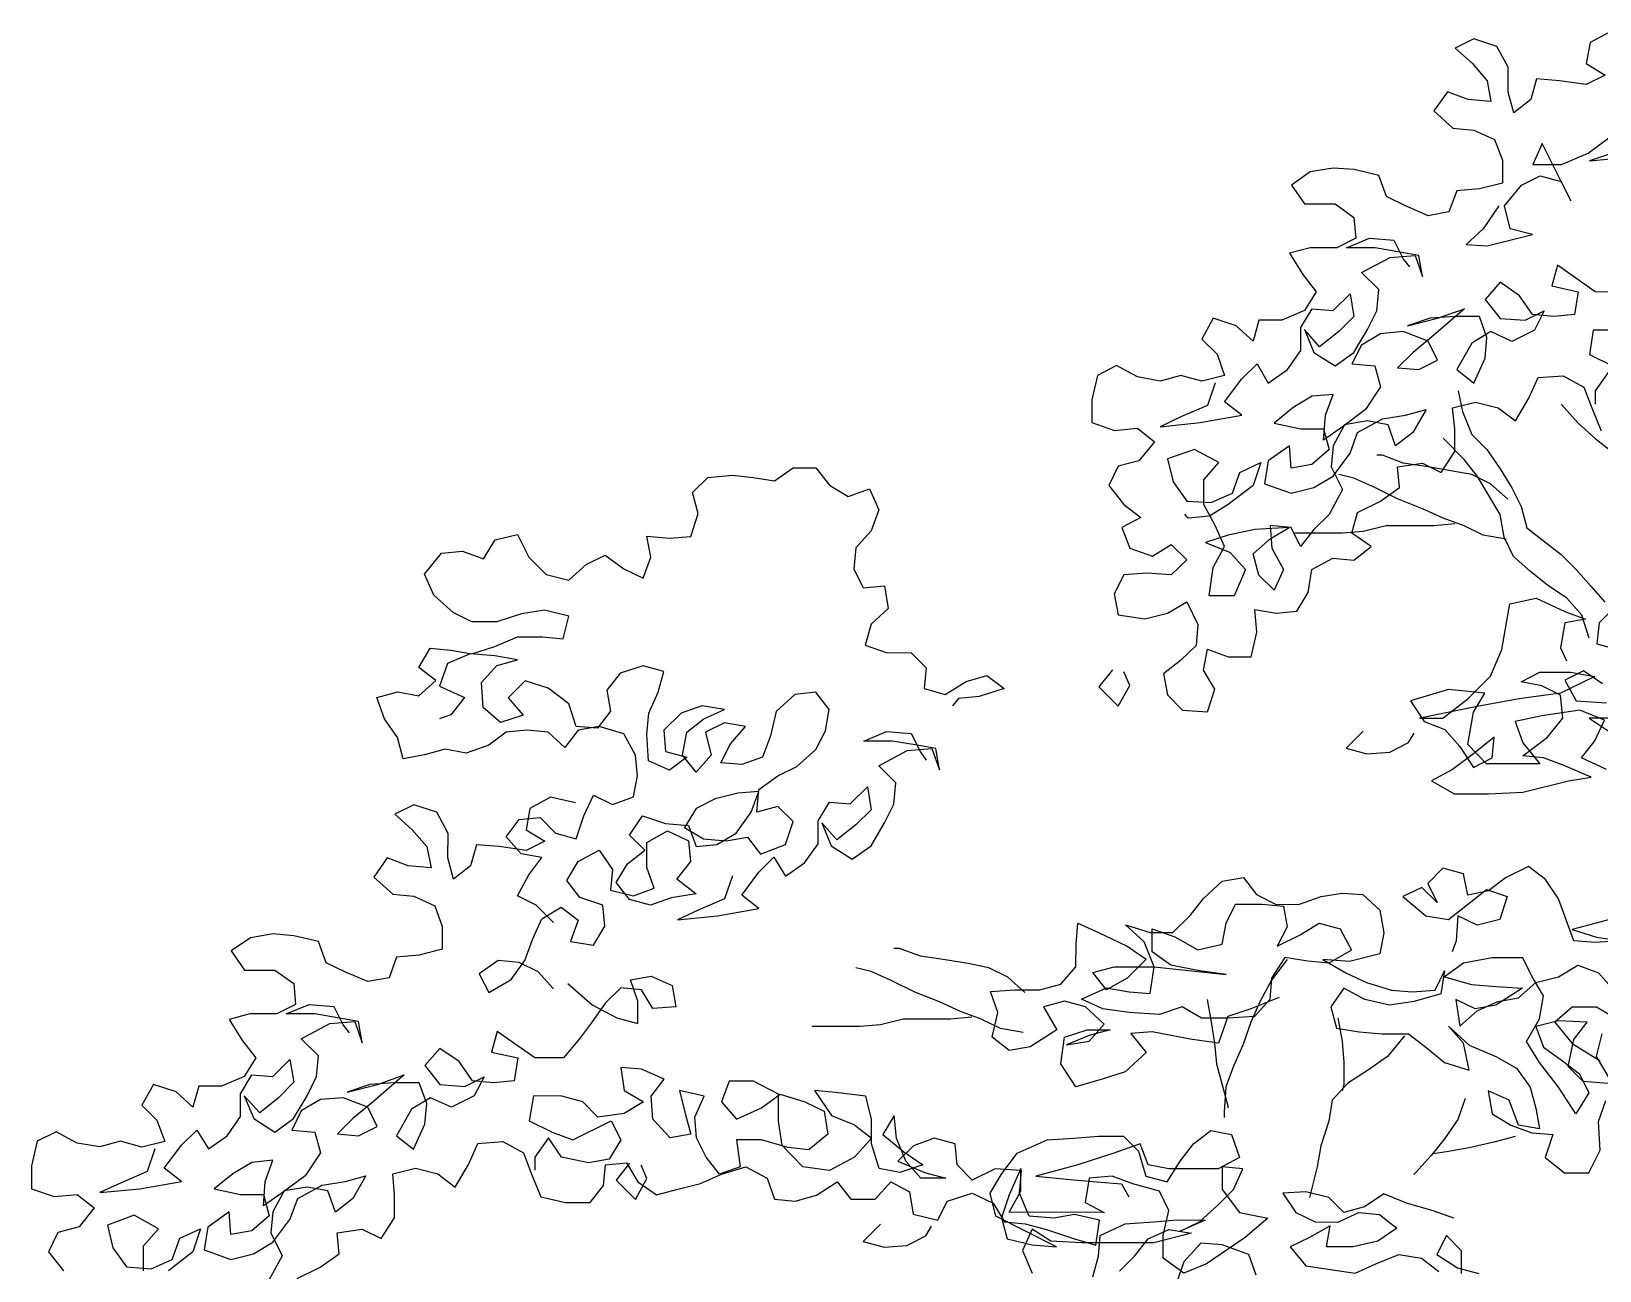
# Model space of a CAD drawing. Header units: millimetres. Extents: x 280.66 to 284.58, y 136.68 to 141.9.
# Drawn here: x 280.767 to 282.332, y 140.669 to 141.905 of the extents above; entities that cross this region are included whole.
import ezdxf

# ---------------------------------------------------------------- set-up
doc = ezdxf.new("R2010")
doc.units = ezdxf.units.MM

msp = doc.modelspace()

# ---------------------------------------------------------------- linework, layer by layer
at = {"linetype": 'Continuous'}
for points in [[(282.3429, 141.9046), (282.3221, 141.8936), (282.3181, 141.8724), (282.3372, 141.861), (282.3181, 141.8517), (282.2916, 141.8553), (282.2688, 141.8574), (282.2631, 141.8366), (282.2461, 141.8232), (282.2404, 141.844), (282.2404, 141.8688), (282.229, 141.8895), (282.2062, 141.8972), (282.1875, 141.8879), (282.2046, 141.8728), (282.2196, 141.8553), (282.2233, 141.8346), (282.2005, 141.8366), (282.1798, 141.8444), (282.1663, 141.8252), (282.1854, 141.8082), (282.2062, 141.8061), (282.2269, 141.7968), (282.2347, 141.776), (282.2347, 141.7532), (282.2119, 141.7475), (282.1891, 141.7455), (282.1814, 141.7248), (282.1606, 141.7207), (282.1379, 141.7305), (282.1191, 141.7398), (282.1114, 141.761), (282.087, 141.7667), (282.0658, 141.7683), (282.0431, 141.7646), (282.0244, 141.7512), (282.0374, 141.7325), (282.0679, 141.7325), (282.0866, 141.7191), (282.0886, 141.6983), (282.0695, 141.6886), (282.0431, 141.6886), (282.0223, 141.6833), (282.0357, 141.6621), (282.0488, 141.645), (282.0374, 141.6263), (282.0146, 141.6166), (281.9918, 141.6166), (281.9861, 141.5958), (281.969, 141.6109), (281.9462, 141.6186), (281.9349, 141.5978), (281.9503, 141.5828), (281.9576, 141.5616), (281.9349, 141.5559), (281.9141, 141.5616), (281.8934, 141.5559), (281.8706, 141.56), (281.8498, 141.5714), (281.8307, 141.5616), (281.825, 141.5372), (281.825, 141.5145), (281.8478, 141.5067), (281.8706, 141.5088), (281.8877, 141.4953), (281.8722, 141.4762), (281.8515, 141.4709), (281.8421, 141.4518), (281.8572, 141.4327), (281.8742, 141.4197), (281.8551, 141.4099), (281.8629, 141.3892), (281.8856, 141.3814), (281.9043, 141.3928), (281.9198, 141.3778), (281.9043, 141.3627), (281.8799, 141.3643), (281.8572, 141.3627), (281.8474, 141.3436), (281.8515, 141.3229), (281.8779, 141.3188), (281.9007, 141.3245), (281.9198, 141.3359), (281.9308, 141.3131), (281.9292, 141.2923), (281.9137, 141.2773), (281.8966, 141.2639), (281.9007, 141.2431), (281.9157, 141.2277), (281.9406, 141.226), (281.9479, 141.2488), (281.9365, 141.2675), (281.9406, 141.2887), (281.9613, 141.281), (281.9841, 141.281), (281.9898, 141.3054), (281.9877, 141.3281), (282.0089, 141.3245), (282.0296, 141.3265), (282.041, 141.3452), (282.0447, 141.368), (282.0654, 141.3794), (282.0866, 141.3774), (282.1037, 141.3908), (282.0846, 141.4042), (282.0903, 141.425), (282.113, 141.4363), (282.1322, 141.4498), (282.1301, 141.4705), (282.1549, 141.4742), (282.1736, 141.4648), (282.1871, 141.4856), (282.1871, 141.5084), (282.185, 141.5291), (282.2078, 141.5348), (282.2306, 141.5291), (282.2477, 141.5161), (282.2611, 141.5389), (282.2705, 141.5596), (282.2953, 141.5612), (282.316, 141.5498), (282.3238, 141.5291), (282.3331, 141.5063)], [(282.231, 141.7305), (282.2155, 141.7077), (282.1985, 141.6922), (282.2196, 141.6906), (282.2648, 141.702), (282.2424, 141.7077), (282.2367, 141.7305), (282.2538, 141.7512), (282.2725, 141.7606), (282.2932, 141.7549), (282.303, 141.7357), (282.2745, 141.7927), (282.2652, 141.772), (282.2937, 141.772), (282.3201, 141.7833), (282.3408, 141.7984)], [(282.3445, 141.7833), (282.3217, 141.7756), (282.3429, 141.7776)], [(281.9483, 141.5543), (281.9406, 141.5315), (281.9141, 141.5201), (281.8934, 141.5104), (281.9332, 141.5145), (281.9747, 141.5218), (281.9576, 141.5352), (281.9747, 141.558), (281.9902, 141.573), (282.0012, 141.5539), (282.0203, 141.5673), (282.0337, 141.5865), (282.0337, 141.6092), (282.0451, 141.6279), (282.0658, 141.6263), (282.0829, 141.643), (282.0866, 141.6202), (282.0715, 141.6052), (282.0524, 141.5901), (282.0374, 141.6072), (282.0467, 141.5844), (282.0679, 141.571), (282.0866, 141.5844), (282.1, 141.6072), (282.1094, 141.6259), (282.1114, 141.6471), (282.0943, 141.6642), (282.1228, 141.6792), (282.1476, 141.6812), (282.1549, 141.6601), (282.1513, 141.6812), (282.1305, 141.6849), (282.1077, 141.6886), (282.0793, 141.6886), (282.1021, 141.6983), (282.1265, 141.6963), (282.1362, 141.6772), (282.1419, 141.6698)], [(282.3559, 141.6446), (282.3274, 141.645), (282.2896, 141.6715), (282.2839, 141.6507), (282.3103, 141.645), (282.3067, 141.6223), (282.2859, 141.6202), (282.2648, 141.6223), (282.2518, 141.641), (282.2326, 141.6544), (282.2176, 141.6373), (282.2326, 141.6182), (282.2575, 141.6166), (282.2762, 141.6259), (282.2668, 141.6068), (282.244, 141.5954), (282.2233, 141.6052), (282.2042, 141.5938), (282.1891, 141.5673), (282.2062, 141.5539), (282.2176, 141.5787), (282.2192, 141.5995), (282.2119, 141.6202), (282.1871, 141.6202), (282.1627, 141.6186), (282.1399, 141.6109), (282.17, 141.6186), (282.1968, 141.6279), (282.1663, 141.6015), (282.1456, 141.5844), (282.1301, 141.569), (282.1513, 141.5673), (282.17, 141.5767), (282.1606, 141.5958), (282.1358, 141.6052), (282.113, 141.6031), (282.0943, 141.5917), (282.0846, 141.573), (282.1073, 141.571), (282.113, 141.5503), (282.098, 141.5275), (282.0752, 141.5104), (282.0561, 141.497), (282.0581, 141.5218), (282.0658, 141.5425), (282.0451, 141.5409), (282.026, 141.5295), (282.0069, 141.514), (282.0337, 141.5084), (282.0561, 141.5084), (282.0618, 141.4876), (282.0447, 141.4726), (282.0239, 141.4689), (282.0223, 141.4913), (282.0012, 141.4762), (281.9975, 141.4534), (282.0239, 141.4441), (282.0467, 141.4498), (282.0658, 141.4612), (282.0829, 141.4839), (282.0903, 141.5047), (282.1151, 141.5181), (282.1379, 141.5218), (282.1586, 141.5275), (282.1452, 141.5047), (282.1281, 141.4913), (282.1208, 141.5124), (282.1, 141.5161), (282.0772, 141.5124), (282.0658, 141.4913), (282.0638, 141.4705), (282.0752, 141.4477), (282.0618, 141.4229), (282.0467, 141.4079), (282.0333, 141.3908), (282.0239, 141.4099), (282.0032, 141.4119), (282.0048, 141.3892), (282.0162, 141.368), (282.0069, 141.3473), (281.9918, 141.3623), (281.9861, 141.3835), (282.0032, 141.3985), (282.0219, 141.4099), (281.9877, 141.4079), (281.9613, 141.4022), (281.9385, 141.3949), (281.9633, 141.3851), (281.9784, 141.368), (281.967, 141.3416), (281.9422, 141.3416), (281.9462, 141.37), (281.9576, 141.3908), (281.9483, 141.4119), (281.9369, 141.4327), (281.9369, 141.4575), (281.9519, 141.4746), (281.9275, 141.4876), (281.9007, 141.4782), (281.9064, 141.4555), (281.9198, 141.4363), (281.9442, 141.4347), (281.9654, 141.4441), (281.9727, 141.4648), (281.9938, 141.4746), (281.9861, 141.4518), (281.9613, 141.4327), (281.9426, 141.4213), (281.9214, 141.4193), (281.9178, 141.4233)], [(282.3539, 141.6068), (282.3254, 141.6068), (282.3217, 141.5824), (282.3445, 141.571)], [(282.3408, 141.5653), (282.3274, 141.5462), (282.3274, 141.5328)], [(282.1907, 141.5462), (282.1948, 141.5254), (282.2042, 141.5027), (282.2192, 141.4876), (282.2326, 141.4685), (282.244, 141.4494), (282.2534, 141.4307), (282.2591, 141.4095), (282.2932, 141.3831), (282.3083, 141.368), (282.3234, 141.3509), (282.3368, 141.3355)], [(282.2932, 141.5328), (282.3103, 141.514), (282.3274, 141.4986), (282.3616, 141.4721), (282.373, 141.4514), (282.384, 141.4095), (282.3937, 141.3904), (282.388, 141.4132), (282.384, 141.4343), (282.3803, 141.4571), (282.3823, 141.4778), (282.386, 141.5027), (282.3958, 141.5405)], [(282.3213, 141.2997), (282.314, 141.3224), (282.2989, 141.3395), (282.2798, 141.3525), (282.2627, 141.366), (282.2457, 141.381), (282.2363, 141.4001), (282.2326, 141.4229), (282.2099, 141.4608), (282.1964, 141.4778), (282.1757, 141.499)], [(282.24, 141.438), (282.2229, 141.4534), (282.2042, 141.4628), (282.1834, 141.4665), (282.1606, 141.4705), (282.1358, 141.4742), (282.1151, 141.4819), (282.1094, 141.4819)], [(281.288, 141.0161), (281.271, 141.0332), (281.2522, 141.0426), (281.2636, 141.0637), (281.2766, 141.0808), (281.2559, 141.0845), (281.2408, 141.1016), (281.2539, 141.1186), (281.275, 141.1207), (281.2901, 141.1052), (281.3108, 141.0995), (281.3185, 141.1223), (281.3279, 141.143), (281.347, 141.1337), (281.3678, 141.1414), (281.3718, 141.1622), (281.3698, 141.1829), (281.3584, 141.2041), (281.3336, 141.2114), (281.3129, 141.2077), (281.2994, 141.1906), (281.2828, 141.2057), (281.2616, 141.2077), (281.2408, 141.2057), (281.2238, 141.1927), (281.201, 141.1849), (281.1802, 141.189), (281.1595, 141.1833), (281.1383, 141.1793), (281.1326, 141.2004), (281.1196, 141.2191), (281.1119, 141.2403), (281.133, 141.246), (281.1538, 141.2419), (281.1709, 141.2574), (281.1538, 141.2704), (281.1652, 141.2895), (281.1859, 141.2875), (281.2067, 141.2838), (281.2295, 141.2911), (281.2522, 141.3009), (281.2771, 141.3009), (281.2978, 141.2989), (281.3035, 141.3216), (281.2791, 141.3273), (281.2563, 141.3237), (281.2315, 141.3159), (281.2067, 141.3159), (281.188, 141.3253), (281.1688, 141.3424), (281.1595, 141.3635), (281.1766, 141.3843), (281.1973, 141.3863), (281.2185, 141.3786), (281.2299, 141.3977), (281.2522, 141.403), (281.2636, 141.3802), (281.2807, 141.3631), (281.3035, 141.3574), (281.3206, 141.3729), (281.3397, 141.3822), (281.3584, 141.3688), (281.3775, 141.3595), (281.3853, 141.3802), (281.3812, 141.4014), (281.404, 141.3993), (281.4251, 141.401), (281.4325, 141.4237), (281.4268, 141.4449), (281.4422, 141.4599), (281.4666, 141.462), (281.4874, 141.4599), (281.5085, 141.4563), (281.5272, 141.4693), (281.55, 141.4693), (281.5634, 141.4522), (281.5822, 141.4408), (281.6033, 141.4486), (281.6127, 141.4274), (281.6049, 141.4067), (281.5899, 141.3896), (281.5879, 141.3688), (281.5972, 141.3497), (281.6184, 141.3517), (281.622, 141.329), (281.6049, 141.3135), (281.5992, 141.2927), (281.62, 141.2854), (281.6448, 141.285), (281.6599, 141.27), (281.6578, 141.2492), (281.679, 141.2435), (281.6997, 141.2565), (281.7205, 141.2622), (281.7376, 141.2492), (281.7127, 141.2415), (281.692, 141.2395), (281.6863, 141.2321)], [(282.2383, 141.3981), (282.2155, 141.4022), (282.1964, 141.4115), (282.1757, 141.4193), (282.1549, 141.4286), (282.1301, 141.4384), (282.1073, 141.4498), (282.0866, 141.4591), (282.0715, 141.4628)], [(282.1871, 141.4136), (282.1663, 141.4115), (282.1187, 141.4115), (282.0959, 141.4058), (282.0752, 141.4042), (282.0276, 141.4042)], [(282.3384, 141.1687), (282.3136, 141.1801), (282.327, 141.1972), (282.3364, 141.2179), (282.312, 141.2277), (282.2741, 141.222), (282.2473, 141.2163), (282.255, 141.1951), (282.2721, 141.1744), (282.2188, 141.1744), (282.2001, 141.1935), (282.2058, 141.2256), (282.2172, 141.2447), (282.181, 141.2484), (282.1431, 141.237), (282.1566, 141.2163), (282.1773, 141.2085), (282.1924, 141.1915), (282.2058, 141.1707), (282.2245, 141.1801), (282.2265, 141.2008), (282.2058, 141.1841), (282.185, 141.1687), (282.1639, 141.1573), (282.1867, 141.1443), (282.2208, 141.1443), (282.255, 141.1459), (282.3006, 141.1573), (282.3234, 141.1609), (282.2969, 141.1723), (282.2758, 141.1801), (282.255, 141.1821), (282.2798, 141.2008), (282.2949, 141.2199), (282.2928, 141.2427), (282.2741, 141.2521), (282.2534, 141.2561), (282.2721, 141.2655), (282.3026, 141.2655), (282.327, 141.2614), (282.2928, 141.2447), (282.2513, 141.2391), (282.2094, 141.2313), (282.1736, 141.224), (282.1525, 141.2199), (282.1753, 141.2199), (282.2001, 141.2391), (282.2229, 141.2618), (282.2343, 141.2883), (282.242, 141.3338), (282.2684, 141.3395), (282.2969, 141.3261), (282.3177, 141.3184), (282.2969, 141.3147), (282.2928, 141.2899), (282.2985, 141.2769)], [(282.3482, 141.3318), (282.3311, 141.3147), (282.329, 141.294), (282.3498, 141.2883)], [(281.288, 140.9498), (281.273, 140.9669), (281.2539, 140.9763), (281.2331, 140.9783), (281.214, 140.9649), (281.2238, 140.9462), (281.2461, 140.9592), (281.2596, 140.9783), (281.2673, 140.999), (281.2766, 141.0198), (281.2958, 141.0312), (281.3129, 141.0182), (281.3051, 140.997), (281.3279, 140.9933), (281.3393, 141.0125), (281.3373, 141.0332), (281.3145, 141.0409), (281.3015, 141.058), (281.3129, 141.0767), (281.3336, 141.0881), (281.347, 141.069), (281.345, 141.0483), (281.3678, 141.0426), (281.3885, 141.0503), (281.3812, 141.071), (281.3812, 141.0959), (281.4019, 141.1073), (281.4227, 141.0975), (281.4247, 141.0767), (281.4113, 141.0597), (281.4304, 141.0446), (281.4056, 141.0405), (281.3849, 141.0332), (281.3641, 141.0389), (281.3507, 141.056), (281.3621, 141.0747), (281.3792, 141.0881), (281.3641, 141.1032), (281.3771, 141.1223), (281.3999, 141.1146), (281.4227, 141.1129), (281.4304, 141.0918), (281.4512, 141.0938), (281.4703, 141.1052), (281.4853, 141.126), (281.4931, 141.1467), (281.4719, 141.1451), (281.4495, 141.1394), (281.4304, 141.1296), (281.419, 141.1109), (281.4377, 141.0995), (281.4605, 141.0975), (281.4817, 141.1011), (281.4947, 141.0841), (281.5195, 141.0938), (281.5272, 141.1166), (281.5118, 141.1317), (281.491, 141.126), (281.4931, 141.1487), (281.5118, 141.1622), (281.5309, 141.1715), (281.55, 141.1886), (281.5594, 141.2073), (281.563, 141.2285), (281.55, 141.2456), (281.5289, 141.2435), (281.5102, 141.2264), (281.5045, 141.202), (281.4967, 141.1809), (281.476, 141.1736), (281.4552, 141.1752), (281.4646, 141.1943), (281.4796, 141.2114), (281.4589, 141.2151), (281.4398, 141.2057), (281.4455, 141.1829), (281.4304, 141.1658), (281.417, 141.1829), (281.4211, 141.2057), (281.4381, 141.2191), (281.4589, 141.2285), (281.4361, 141.2321), (281.4154, 141.2248), (281.3983, 141.2077), (281.3999, 141.1866), (281.4211, 141.1809), (281.404, 141.1679), (281.3828, 141.1772), (281.3812, 141.2037), (281.3832, 141.2248), (281.3926, 141.2456), (281.3983, 141.2663), (281.3775, 141.272), (281.3548, 141.2647), (281.3413, 141.2476), (281.345, 141.2268), (281.332, 141.2098), (281.3108, 141.2114), (281.3035, 141.2342), (281.2828, 141.2496), (281.26, 141.257), (281.2429, 141.2399), (281.2579, 141.2228), (281.2352, 141.2155), (281.2181, 141.2305), (281.2164, 141.2553), (281.2315, 141.2724), (281.2522, 141.2781), (281.2295, 141.2818), (281.2051, 141.2838), (281.1823, 141.2744), (281.1745, 141.2517), (281.1994, 141.2403), (281.1859, 141.2232), (281.1745, 141.2191)], [(281.8458, 141.2679), (281.8323, 141.2509), (281.8515, 141.2317), (281.8629, 141.2525), (281.8572, 141.2659)], [(282.3347, 141.2541), (282.3156, 141.2671), (282.2969, 141.2578), (282.3083, 141.237), (282.3384, 141.235)], [(282.3461, 141.2199), (282.3213, 141.2199), (282.3441, 141.2045)], [(281.4666, 141.0625), (281.4589, 141.0397), (281.4325, 141.0283), (281.4117, 141.0186), (281.4516, 141.0226), (281.4931, 141.03), (281.476, 141.0434), (281.4931, 141.0662), (281.5081, 141.0812), (281.5195, 141.0621), (281.5386, 141.0755), (281.5521, 141.0946), (281.5521, 141.1174), (281.5634, 141.1361), (281.5842, 141.1345), (281.6013, 141.1512), (281.6049, 141.1284), (281.5899, 141.1134), (281.5708, 141.0983), (281.5557, 141.1154), (281.5651, 141.0926), (281.5862, 141.0792), (281.6049, 141.0926), (281.6184, 141.1154), (281.6277, 141.1341), (281.6298, 141.1553), (281.6127, 141.1723), (281.6411, 141.1874), (281.6656, 141.1894), (281.6733, 141.1683), (281.6696, 141.1894), (281.6489, 141.1931), (281.6261, 141.1967), (281.5976, 141.1967), (281.6204, 141.2065), (281.6448, 141.2045), (281.6546, 141.1854), (281.6599, 141.178)], [(282.0959, 141.2069), (282.0789, 141.1898), (282.0996, 141.1841), (282.1224, 141.1858), (282.1411, 141.1955), (282.1468, 141.2049)], [(281.31, 141.1353), (281.2852, 141.141), (281.2644, 141.1296), (281.2608, 141.1085), (281.2795, 141.0971), (281.2608, 141.0877), (281.2339, 141.0918), (281.2112, 141.0934), (281.2055, 141.0727), (281.1884, 141.0592), (281.1827, 141.0804), (281.1831, 141.1048), (281.1717, 141.126), (281.1489, 141.1333), (281.1298, 141.1239), (281.1469, 141.1089), (281.1619, 141.0918), (281.166, 141.0706), (281.1432, 141.0727), (281.1221, 141.0804), (281.109, 141.0613), (281.1278, 141.0442), (281.1489, 141.0422), (281.1697, 141.0328), (281.177, 141.0121), (281.177, 140.9893), (281.1542, 140.9836), (281.1314, 140.9816), (281.1241, 140.9608), (281.1029, 140.9571), (281.0806, 140.9665), (281.0614, 140.9759), (281.0537, 140.997), (281.0293, 141.0027), (281.0086, 141.0047), (280.9858, 141.0007), (280.9667, 140.9877), (280.9801, 140.9685), (281.0102, 140.9685), (281.0293, 140.9551), (281.0309, 140.9344), (281.0122, 140.925), (280.9854, 140.925), (280.9646, 140.9193), (280.9781, 140.8982), (280.9911, 140.8811), (280.9797, 140.8624), (280.9569, 140.853), (280.9345, 140.853), (280.9284, 140.8319), (280.9117, 140.8473), (280.889, 140.8546), (280.8776, 140.8339), (280.8926, 140.8188), (280.9004, 140.7977), (280.8776, 140.792), (280.8564, 140.7981), (280.8357, 140.7924), (280.8129, 140.7961), (280.7921, 140.8074), (280.773, 140.7981), (280.7673, 140.7733), (280.7673, 140.7505), (280.7901, 140.7428), (280.8129, 140.7448), (280.83, 140.7314), (280.8149, 140.7127), (280.7938, 140.707), (280.7844, 140.6878), (280.7995, 140.6687)], [(282.0121, 140.9413), (281.9837, 140.9299), (281.9609, 140.9222), (281.9515, 140.8957), (281.9231, 140.8998), (281.8852, 140.9071), (281.8641, 140.9055), (281.8795, 140.8864), (281.8584, 140.8672), (281.8356, 140.8599), (281.8092, 140.8522), (281.7941, 140.875), (281.7978, 140.9018), (281.8205, 140.9091), (281.8433, 140.9091), (281.8226, 140.9034), (281.7998, 140.8941), (281.8226, 140.8978), (281.8376, 140.9148), (281.8189, 140.9319), (281.7978, 140.9376), (281.777, 140.9319), (281.7904, 140.9091), (281.7636, 140.8921), (281.7428, 140.8884), (281.7258, 140.9018), (281.7315, 140.9262), (281.7241, 140.9474), (281.7485, 140.949), (281.7734, 140.949), (281.7941, 140.9547), (281.8092, 140.9718), (281.8096, 140.9946), (281.8112, 141.0153), (281.8319, 141.006), (281.8604, 140.9925), (281.8795, 140.9795), (281.8604, 140.9604), (281.8397, 140.949), (281.8262, 140.9661), (281.8474, 140.9718), (281.8873, 140.9718), (281.9593, 140.9641), (281.9324, 140.9677), (281.9039, 140.9734), (281.8852, 140.9868), (281.8852, 141.0096), (281.908, 141.0019), (281.9308, 140.9889), (281.9552, 140.9946), (281.9593, 141.0153), (281.9686, 141.0344), (281.9951, 141.0344), (282.0162, 141.0324), (282.0199, 141.0117), (282.0101, 140.9925), (282.0329, 141.0039), (282.052, 141.0153), (282.0728, 141.0096), (282.0842, 140.9885), (282.0614, 140.9754), (282.0406, 140.9775), (282.0178, 140.9811), (282.0044, 140.9604), (282.0028, 140.9392), (281.9873, 140.9222), (281.9609, 140.9205), (281.9344, 140.9205), (281.9153, 140.9319), (281.8925, 140.9242), (281.8624, 140.9262), (281.836, 140.9299), (281.8148, 140.9397), (281.8397, 140.951), (281.8624, 140.947), (281.8832, 140.9453), (281.8873, 140.9718), (281.8775, 140.9966), (281.8588, 141.0137), (281.8832, 141.006), (281.906, 141.006), (281.9231, 141.023), (281.9365, 141.0401), (281.9552, 141.0572), (281.9763, 141.0609), (281.9894, 141.0438), (282.0085, 141.0344), (282.0313, 141.034), (282.054, 141.0418), (282.0748, 141.0454), (282.0955, 141.0438), (282.1126, 141.0283), (282.1163, 141.0056), (282.1126, 140.9848), (282.0821, 140.9771), (282.0557, 140.9791), (282.0785, 140.9657), (282.0992, 140.9563), (282.124, 140.9486), (282.1448, 140.947), (282.1675, 140.9486), (282.1769, 140.9677), (282.1732, 140.9449), (282.1468, 140.9372), (282.122, 140.9335), (282.0976, 140.9392), (282.0764, 140.9506), (282.0634, 140.9319), (282.0691, 140.9108), (282.0919, 140.9071), (282.1147, 140.9051), (282.1411, 140.9051), (282.1582, 140.8916), (282.1769, 140.8766), (282.2017, 140.8689), (282.196, 140.8957), (282.181, 140.9128), (282.2017, 140.8937), (282.2282, 140.8823), (282.2489, 140.8709), (282.2623, 140.8518), (282.268, 140.831), (282.2717, 140.8103), (282.2509, 140.814), (282.2416, 140.8388), (282.2204, 140.8481), (282.2245, 140.8253), (282.2432, 140.814), (282.264, 140.8062), (282.2851, 140.8046), (282.2774, 140.7818), (282.2965, 140.7664), (282.3209, 140.7664), (282.3323, 140.7891), (282.3307, 140.8176), (282.338, 140.8384)], [(282.3478, 141.0206), (282.327, 141.0149), (282.3042, 141.0092), (282.3286, 141.0015), (282.3535, 140.9978), (282.327, 140.9962), (282.3059, 140.9978), (282.2908, 141.0397), (282.2778, 141.0588), (282.2607, 141.0719), (282.2379, 141.0605), (282.2208, 141.0475), (282.2001, 141.0434), (282.196, 141.0645), (282.1753, 141.0702), (282.1602, 141.0548), (282.1696, 141.0361), (282.1545, 141.0511), (282.1354, 141.0418), (282.1582, 141.0226), (282.181, 141.019), (282.2188, 141.0491), (282.2396, 141.0418), (282.2322, 141.019), (282.2094, 141.0133), (282.1903, 141.0226), (282.1887, 140.9978), (282.1846, 140.9868)], [(281.7583, 140.9462), (281.7412, 140.9616), (281.7225, 140.971), (281.7018, 140.975), (281.679, 140.9787), (281.6542, 140.9824), (281.6334, 140.9901), (281.6277, 140.9901)], [(282.34, 140.8554), (282.3152, 140.8575), (282.3002, 140.8725), (282.3059, 140.8994), (282.3193, 140.9165), (282.2908, 140.9181), (282.268, 140.9124), (282.2758, 140.8916), (282.2945, 140.8782), (282.3116, 140.8652), (282.3209, 140.8461), (282.3079, 140.8253), (282.2908, 140.8518), (282.2717, 140.8766), (282.2587, 140.8973), (282.2717, 140.9201), (282.2758, 140.9429), (282.2644, 140.962), (282.255, 140.9807), (282.2245, 140.9807), (282.196, 140.9754), (282.1769, 140.962), (282.2038, 140.9543), (282.2282, 140.9523), (282.2546, 140.9506), (282.2282, 140.9335), (282.2074, 140.9299), (282.1883, 140.9392), (282.1924, 140.9128), (282.2094, 140.9279), (282.2302, 140.9372), (282.2509, 140.9409), (282.268, 140.9563), (282.2908, 140.962), (282.3099, 140.9734), (282.3307, 140.9657), (282.3457, 140.9486)], [(281.7567, 140.9063), (281.7339, 140.9104), (281.7148, 140.9197), (281.694, 140.9274), (281.6733, 140.9368), (281.6485, 140.9466), (281.6257, 140.958), (281.6049, 140.9673), (281.5899, 140.971)], [(282.0199, 140.9791), (282.0044, 140.9584), (281.993, 140.9376), (281.9837, 140.9165), (281.9759, 140.8937), (281.9666, 140.8729), (281.9589, 140.8522), (281.9572, 140.8274), (281.9572, 140.8217)], [(281.3023, 140.9551), (281.3267, 140.934), (281.3515, 140.9209), (281.3722, 140.9152), (281.3722, 140.9376), (281.3649, 140.9588), (281.3857, 140.9624), (281.4064, 140.9531), (281.4101, 140.9319), (281.3873, 140.9303), (281.3759, 140.949), (281.3552, 140.951), (281.3401, 140.936), (281.3267, 140.9169), (281.3137, 140.8998), (281.2982, 140.8811), (281.2697, 140.8811), (281.2319, 140.9075), (281.2262, 140.8868), (281.2526, 140.8811), (281.249, 140.8583), (281.2282, 140.8563), (281.2075, 140.8583), (281.1941, 140.8774), (281.1749, 140.8904), (281.1599, 140.8733), (281.1749, 140.8546), (281.1998, 140.8526), (281.2189, 140.862), (281.2091, 140.8432), (281.1863, 140.8319), (281.1656, 140.8412), (281.1465, 140.8298), (281.1314, 140.8034), (281.1485, 140.79), (281.1599, 140.8148), (281.1619, 140.8355), (281.1542, 140.8563), (281.1294, 140.8563), (281.105, 140.8546), (281.0822, 140.8469), (281.1127, 140.8546), (281.1391, 140.864), (281.1086, 140.8375), (281.0879, 140.8205), (281.0728, 140.8054), (281.0936, 140.8034), (281.1123, 140.8127), (281.1029, 140.8319), (281.0785, 140.8412), (281.0558, 140.8396), (281.0366, 140.8282), (281.0273, 140.8091), (281.0501, 140.807), (281.0558, 140.7863), (281.0403, 140.7635), (281.0175, 140.7464), (280.9988, 140.7334), (281.0004, 140.7578), (281.0082, 140.779), (280.9874, 140.7769), (280.9683, 140.7655), (280.9496, 140.7505), (280.976, 140.7448), (280.9988, 140.7448), (281.0045, 140.7236), (280.9874, 140.7086), (280.9663, 140.7049), (280.9646, 140.7277), (280.9435, 140.7123), (280.9398, 140.6895), (280.9663, 140.6801), (280.989, 140.6858), (281.0082, 140.6972), (281.0252, 140.72), (281.033, 140.7407), (281.0574, 140.7542), (281.0802, 140.7578), (281.1009, 140.7635), (281.0879, 140.7407), (281.0708, 140.7273), (281.0631, 140.7485), (281.0423, 140.7521), (281.0195, 140.7485), (281.0082, 140.7277), (281.0061, 140.7066), (281.0175, 140.6838), (281.0041, 140.6594)], [(280.8906, 140.7904), (280.8829, 140.7676), (280.8564, 140.7562), (280.8357, 140.7468), (280.8755, 140.7505), (280.917, 140.7578), (280.8999, 140.7712), (280.917, 140.794), (280.9325, 140.8091), (280.9439, 140.7904), (280.9626, 140.8034), (280.976, 140.8225), (280.976, 140.8453), (280.9874, 140.864), (281.0082, 140.8624), (281.0252, 140.8794), (281.0293, 140.8567), (281.0139, 140.8412), (280.9951, 140.8262), (280.9797, 140.8432), (280.9894, 140.8205), (281.0102, 140.807), (281.0289, 140.8205), (281.0423, 140.8432), (281.0517, 140.8624), (281.0537, 140.8831), (281.0366, 140.9002), (281.0651, 140.9152), (281.0899, 140.9173), (281.0972, 140.8961), (281.0936, 140.9173), (281.0728, 140.9209), (281.0501, 140.925), (281.0216, 140.925), (281.0444, 140.9344), (281.0692, 140.9323), (281.0785, 140.9136), (281.0842, 140.9059)], [(281.9401, 140.9392), (281.9438, 140.9185), (281.9475, 140.8957), (281.9495, 140.875), (281.9609, 140.8331), (281.9609, 140.8314)], [(281.7054, 140.9218), (281.6843, 140.9197), (281.6371, 140.9197), (281.6143, 140.914), (281.5935, 140.9124), (281.546, 140.9124)], [(282.0707, 140.9205), (282.0748, 140.8978), (282.0764, 140.8766), (282.0764, 140.8538), (282.0748, 140.8481)], [(282.3514, 140.9181), (282.3286, 140.9315), (282.3042, 140.9315), (282.2871, 140.9165), (282.3042, 140.8953), (282.3323, 140.8782)], [(282.137, 140.903), (282.12, 140.8823), (282.1012, 140.8693), (282.0805, 140.8559), (282.065, 140.8388), (282.0614, 140.818), (282.0536, 140.7932), (282.05, 140.7725), (282.0423, 140.7419)], [(282.3421, 140.8595), (282.3286, 140.8823), (282.3343, 140.9051)], [(281.0326, 140.661), (281.0553, 140.6724), (281.0745, 140.6858), (281.0724, 140.7066), (281.0972, 140.7102), (281.1164, 140.7009), (281.1294, 140.7216), (281.1294, 140.7444), (281.1278, 140.7655), (281.1505, 140.7712), (281.1729, 140.7655), (281.19, 140.7521), (281.2034, 140.7749), (281.2128, 140.7956), (281.2376, 140.7977), (281.2583, 140.7863), (281.2661, 140.7651), (281.2754, 140.7424), (281.3002, 140.7367), (281.3247, 140.7367), (281.3381, 140.7537), (281.3401, 140.7745), (281.3609, 140.7765), (281.3722, 140.7574), (281.391, 140.7444), (281.4121, 140.7501), (281.4349, 140.7558), (281.4556, 140.7651), (281.4801, 140.7725), (281.5012, 140.7611), (281.5085, 140.7403), (281.5293, 140.7383), (281.5504, 140.744), (281.5712, 140.7574), (281.5846, 140.7403), (281.609, 140.7403), (281.6245, 140.7574), (281.6432, 140.7476), (281.6468, 140.7253), (281.6717, 140.7192), (281.681, 140.7383), (281.7058, 140.746), (281.7266, 140.7363), (281.738, 140.7175), (281.7587, 140.7155), (281.7799, 140.7098), (281.8079, 140.7005), (281.8291, 140.6944), (281.8327, 140.7192), (281.8079, 140.7249), (281.7872, 140.7212), (281.7628, 140.7232), (281.753, 140.746), (281.755, 140.7688), (281.7286, 140.7704), (281.7058, 140.759), (281.6908, 140.7745), (281.6887, 140.7952), (281.668, 140.8009), (281.6472, 140.7932), (281.6318, 140.7782), (281.6582, 140.7668), (281.6794, 140.7611), (281.6546, 140.7611), (281.6395, 140.7782), (281.6302, 140.8009), (281.6281, 140.8237), (281.6167, 140.8046), (281.6375, 140.7875), (281.6566, 140.7745), (281.6338, 140.7668), (281.6131, 140.7708), (281.6053, 140.7952), (281.6053, 140.8201), (281.5997, 140.8428), (281.5695, 140.8465), (281.5484, 140.8485), (281.5655, 140.8237), (281.5883, 140.8144), (281.6053, 140.8009), (281.5883, 140.7822), (281.5634, 140.7688), (281.537, 140.7725), (281.5163, 140.7936), (281.5126, 140.818), (281.5126, 140.8449), (281.4878, 140.8579), (281.4634, 140.8579), (281.4556, 140.8371), (281.4707, 140.8201), (281.4955, 140.8314), (281.5142, 140.8449), (281.539, 140.8371), (281.5582, 140.8278), (281.5618, 140.805), (281.5427, 140.7895), (281.522, 140.7916), (281.4955, 140.7993), (281.4707, 140.7993), (281.4744, 140.7725), (281.4536, 140.7651), (281.4406, 140.7822), (281.4308, 140.8013), (281.4292, 140.8221), (281.4386, 140.8428), (281.4137, 140.8485), (281.4194, 140.8257), (281.4251, 140.805), (281.4044, 140.8013), (281.3873, 140.8201), (281.3857, 140.8428), (281.3987, 140.8599), (281.3759, 140.8697), (281.3552, 140.8713), (281.3588, 140.8485), (281.3779, 140.8371), (281.3588, 140.8257), (281.3324, 140.8221), (281.3173, 140.8371), (281.2966, 140.8428), (281.2681, 140.8432), (281.264, 140.8184), (281.2868, 140.807), (281.3076, 140.7993), (281.3458, 140.8184), (281.3552, 140.7993), (281.3438, 140.7802), (281.323, 140.7765), (281.2962, 140.7822), (281.2832, 140.8013), (281.2697, 140.7822), (281.2697, 140.7692)], [(282.1977, 140.8404), (282.1903, 140.8196), (282.1769, 140.8005), (282.1635, 140.7838), (282.1484, 140.7668), (282.1464, 140.7647)], [(281.8262, 140.6626), (281.8319, 140.6834), (281.8336, 140.7041), (281.8584, 140.7155), (281.8869, 140.7175), (281.9096, 140.7196), (281.9381, 140.7192), (281.9133, 140.7082), (281.9324, 140.7175), (281.9511, 140.7346), (281.9666, 140.7497), (281.9759, 140.7704), (281.9552, 140.7725), (281.9552, 140.7497), (281.9723, 140.7269), (282.0008, 140.7212), (281.978, 140.7021), (281.9397, 140.6756), (281.917, 140.6663), (281.8962, 140.6813), (281.8962, 140.7041), (281.9019, 140.7289), (281.8925, 140.7481), (281.8661, 140.7554), (281.8454, 140.7631), (281.8226, 140.7611), (281.8185, 140.7367), (281.8376, 140.7269), (281.7428, 140.7273), (281.7542, 140.7481), (281.7542, 140.7708), (281.7428, 140.7444), (281.7351, 140.7216), (281.7408, 140.7005), (281.7656, 140.6948), (281.79, 140.6927), (281.7294, 140.7232), (281.7237, 140.746), (281.7351, 140.7651), (281.7506, 140.7859), (281.7807, 140.7993), (281.8071, 140.8009), (281.8319, 140.803), (281.8567, 140.803), (281.8718, 140.7879), (281.8791, 140.7631), (281.9003, 140.7574), (281.9133, 140.7782), (281.9267, 140.7952), (281.9438, 140.8087), (281.9646, 140.8046), (281.9723, 140.7818), (281.9511, 140.7704), (281.9019, 140.7704), (281.8812, 140.7745), (281.8734, 140.7952), (281.847, 140.7859), (281.8112, 140.7745), (281.7693, 140.7631), (281.8071, 140.7594), (281.8299, 140.7574), (281.8547, 140.7554), (281.862, 140.7424)], [(282.2473, 140.8026), (282.2261, 140.7969), (282.2017, 140.7912), (282.1789, 140.7875), (282.1655, 140.7855)], [(281.3641, 140.7761), (281.3507, 140.759), (281.3698, 140.7399), (281.3812, 140.7607), (281.3755, 140.7741)], [(282.1863, 140.7212), (282.1655, 140.7285), (282.1391, 140.7363), (282.1163, 140.7456), (282.0972, 140.7326), (282.0764, 140.7269), (282.0614, 140.7419), (282.0386, 140.7476), (282.0158, 140.746), (282.0288, 140.7269), (282.0479, 140.7175), (282.0707, 140.7171), (282.0915, 140.7269), (282.1122, 140.7249), (282.1293, 140.7114), (282.1106, 140.6984), (282.0858, 140.6927), (282.0593, 140.6927), (282.063, 140.7135), (282.0423, 140.7021), (282.0231, 140.6927), (282.0386, 140.6736), (282.0878, 140.6663), (282.1086, 140.6756), (282.1313, 140.685), (282.1541, 140.6813), (282.1712, 140.6679)], [(280.8792, 140.6687), (280.8792, 140.6935), (280.8943, 140.7106), (280.8698, 140.7241), (280.8434, 140.7143), (280.8487, 140.6915), (280.8621, 140.6728), (280.8869, 140.6708), (280.9077, 140.6801), (280.9154, 140.7013), (280.9362, 140.7106), (280.9284, 140.6878), (280.904, 140.6687)], [(281.6143, 140.7151), (281.5972, 140.698), (281.618, 140.6923), (281.6407, 140.6939), (281.6595, 140.7037), (281.6651, 140.7131)], [(281.8527, 140.6683), (281.8677, 140.6834), (281.8812, 140.7005), (281.9019, 140.7098), (281.9247, 140.7062), (281.8869, 140.6968), (281.8148, 140.6968), (281.7843, 140.6984), (281.7656, 140.7102), (281.7559, 140.6891), (281.7656, 140.6663)], [(282.194, 140.6659), (282.194, 140.6887), (282.1789, 140.7041), (282.1692, 140.685), (282.1899, 140.6716), (282.2111, 140.6659)], [(281.989, 140.6643), (281.9816, 140.685), (281.9552, 140.6948), (281.934, 140.6964), (281.917, 140.6777), (281.9096, 140.6569)]]:
    msp.add_lwpolyline(points, dxfattribs=at)

doc.saveas('drawing.dxf')
